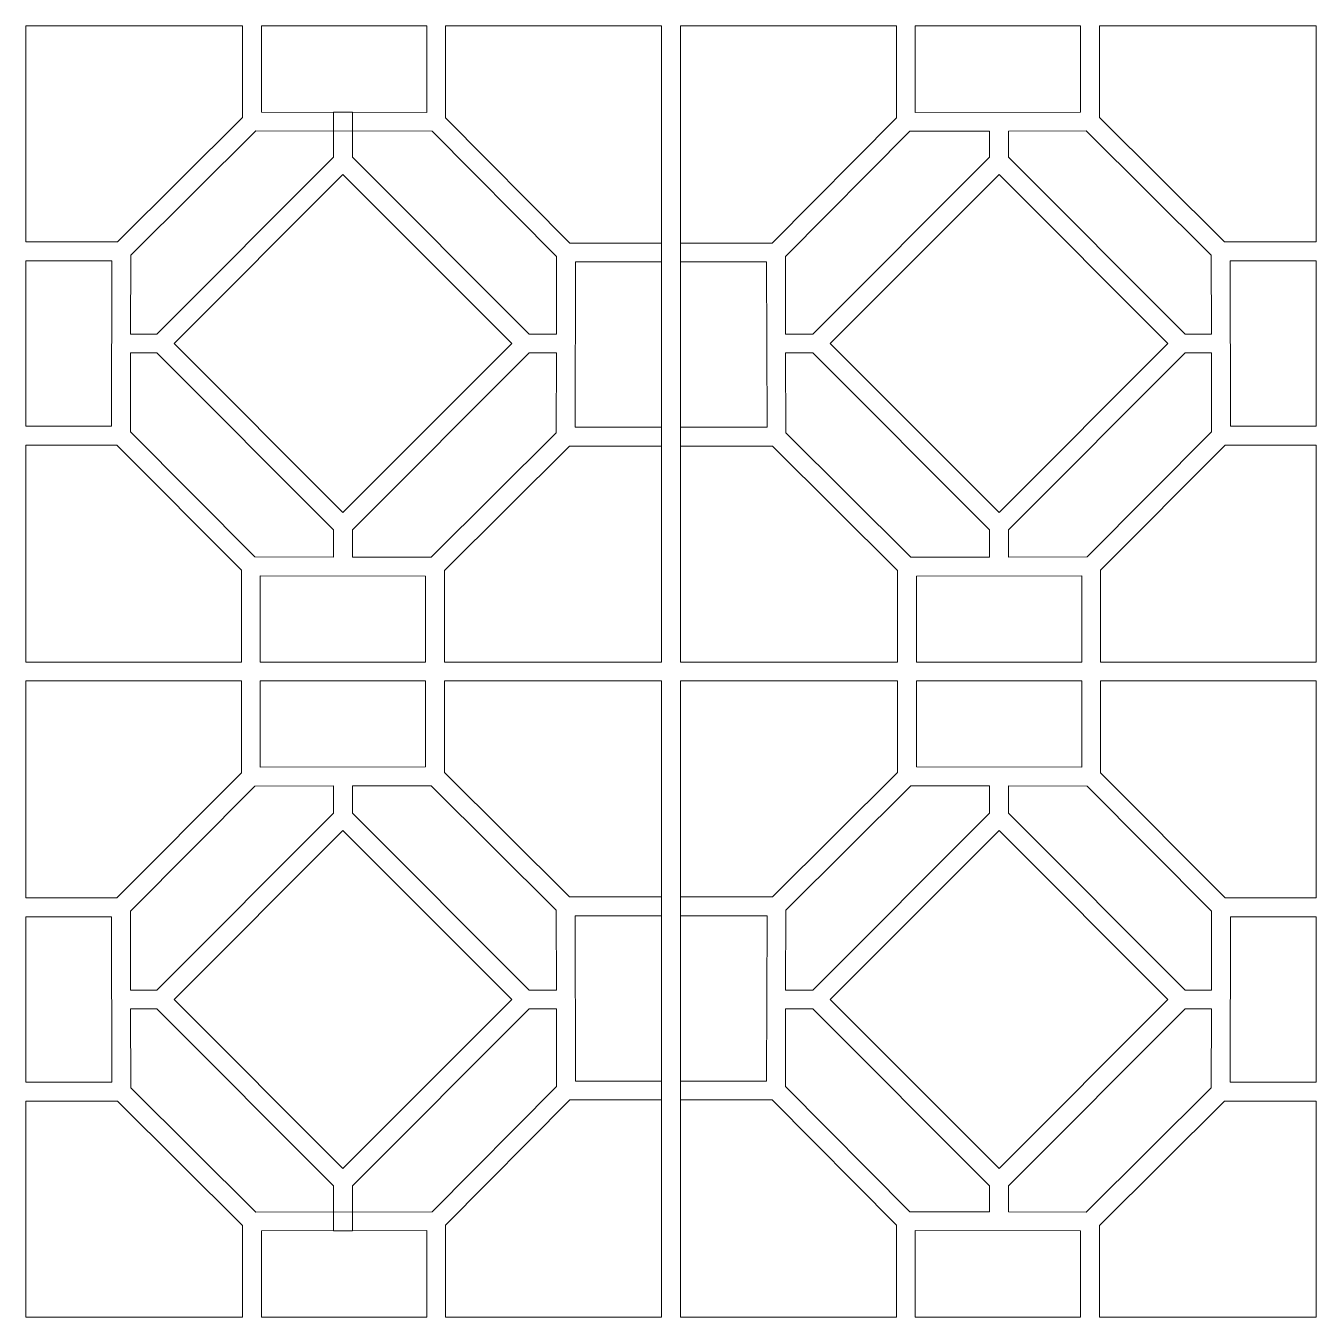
# Model space of a CAD drawing. Header units: centimetres. Extents: x -61 to 61, y -124 to 124.
# Drawn here: x -61.4 to 61.4, y -123.8 to -0.9 of the extents above; entities that cross this region are included whole.
import ezdxf

# ---------------------------------------------------------------- set-up
doc = ezdxf.new("R2010")
doc.units = ezdxf.units.CM
doc.header["$MEASUREMENT"] = 0
doc.layers.add('layer 1', color=7, linetype='Continuous')

msp = doc.modelspace()

# ---------------------------------------------------------------- linework, layer by layer
at = {"layer": 'layer 1', "color": 242, "lineweight": 9}
for points, knots in [([(-61.44927, -21.47594), (-61.44927, -21.47594), (-52.72071, -21.47594), (-52.72071, -21.47594), (-52.72071, -21.47594), (-52.72071, -21.47594), (-40.81061, -9.62593), (-40.81061, -9.62593), (-40.81061, -9.62593), (-40.81061, -9.62593), (-40.81061, -0.90001), (-40.81061, -0.90001)], [0, 0, 0, 0, 0.25, 0.25, 0.25, 0.25, 0.5, 0.5, 0.5, 0.5, 1, 1, 1, 1]), ([(-61.44926, -21.47595), (-61.44926, -21.47595), (-61.44926, -0.90002), (-61.44926, -0.90002), (-61.44926, -0.90002), (-61.44926, -0.90002), (-40.81061, -0.90002), (-40.81061, -0.90002)], [0, 0, 0, 0, 0.333333333, 0.333333333, 0.333333333, 0.333333333, 1, 1, 1, 1]), ([(-39.01765, -0.90002), (-39.01765, -0.90002), (-23.26889, -0.90003), (-23.26889, -0.90003), (-23.26889, -0.90003), (-23.26889, -0.90003), (-23.26889, -9.14355), (-23.26889, -9.14355), (-23.26889, -9.14355), (-23.26889, -9.14355), (-39.01765, -9.1056), (-39.01765, -9.1056), (-39.01765, -9.1056), (-39.01765, -9.1056), (-39.01765, -0.90003), (-39.01765, -0.90003)], [0, 0, 0, 0, 0.2, 0.2, 0.2, 0.2, 0.4, 0.4, 0.4, 0.4, 0.6, 0.6, 0.6, 0.6, 1, 1, 1, 1]), ([(-0.9, -0.90002), (-0.9, -0.90002), (-0.89999, -61.4704), (-0.89999, -61.4704), (-0.89999, -61.4704), (-0.89999, -61.4704), (-21.58093, -61.4704), (-21.58093, -61.4704)], [0, 0, 0, 0, 0.333333333, 0.333333333, 0.333333333, 0.333333333, 1, 1, 1, 1]), ([(-21.47593, -0.90003), (-21.47593, -0.90003), (-21.47593, -9.67085), (-21.47593, -9.67085), (-21.47593, -9.67085), (-21.47593, -9.67085), (-9.62593, -21.58095), (-9.62593, -21.58095), (-9.62593, -21.58095), (-9.62593, -21.58095), (-0.9, -21.58095), (-0.9, -21.58095)], [0, 0, 0, 0, 0.25, 0.25, 0.25, 0.25, 0.5, 0.5, 0.5, 0.5, 1, 1, 1, 1]), ([(0.9, -0.90002), (0.9, -0.90002), (0.89999, -61.4704), (0.89999, -61.4704), (0.89999, -61.4704), (0.89999, -61.4704), (21.58093, -61.4704), (21.58093, -61.4704)], [0, 0, 0, 0, 0.333333333, 0.333333333, 0.333333333, 0.333333333, 1, 1, 1, 1]), ([(21.47593, -0.90003), (21.47593, -0.90003), (21.47593, -9.67085), (21.47593, -9.67085), (21.47593, -9.67085), (21.47593, -9.67085), (9.62593, -21.58095), (9.62593, -21.58095), (9.62593, -21.58095), (9.62593, -21.58095), (0.9, -21.58095), (0.9, -21.58095)], [0, 0, 0, 0, 0.25, 0.25, 0.25, 0.25, 0.5, 0.5, 0.5, 0.5, 1, 1, 1, 1]), ([(39.01765, -0.90002), (39.01765, -0.90002), (23.26889, -0.90003), (23.26889, -0.90003), (23.26889, -0.90003), (23.26889, -0.90003), (23.26889, -9.14355), (23.26889, -9.14355), (23.26889, -9.14355), (23.26889, -9.14355), (39.01765, -9.1056), (39.01765, -9.1056), (39.01765, -9.1056), (39.01765, -9.1056), (39.01765, -0.90003), (39.01765, -0.90003)], [0, 0, 0, 0, 0.2, 0.2, 0.2, 0.2, 0.4, 0.4, 0.4, 0.4, 0.6, 0.6, 0.6, 0.6, 1, 1, 1, 1]), ([(61.44927, -21.47594), (61.44927, -21.47594), (52.72071, -21.47594), (52.72071, -21.47594), (52.72071, -21.47594), (52.72071, -21.47594), (40.81061, -9.62593), (40.81061, -9.62593), (40.81061, -9.62593), (40.81061, -9.62593), (40.81061, -0.90001), (40.81061, -0.90001)], [0, 0, 0, 0, 0.25, 0.25, 0.25, 0.25, 0.5, 0.5, 0.5, 0.5, 1, 1, 1, 1]), ([(61.44926, -21.47595), (61.44926, -21.47595), (61.44926, -0.90002), (61.44926, -0.90002), (61.44926, -0.90002), (61.44926, -0.90002), (40.81061, -0.90002), (40.81061, -0.90002)], [0, 0, 0, 0, 0.333333333, 0.333333333, 0.333333333, 0.333333333, 1, 1, 1, 1]), ([(-30.34574, -13.41033), (-30.34574, -13.41033), (-30.34574, -9.1237), (-30.34574, -9.1237), (-30.34574, -9.1237), (-30.34574, -9.1237), (-32.14574, -9.1237), (-32.14574, -9.1237), (-32.14574, -9.1237), (-32.14574, -9.1237), (-32.14574, -13.41033), (-32.14574, -13.41033)], [0, 0, 0, 0, 0.25, 0.25, 0.25, 0.25, 0.5, 0.5, 0.5, 0.5, 1, 1, 1, 1]), ([(-10.91514, -30.24553), (-10.91514, -30.24553), (-10.89729, -22.84787), (-10.89729, -22.84787), (-10.89729, -22.84787), (-10.89729, -22.84787), (-22.7473, -10.93777), (-22.7473, -10.93777), (-22.7473, -10.93777), (-22.7473, -10.93777), (-39.54369, -10.89729), (-39.54369, -10.89729), (-39.54369, -10.89729), (-39.54369, -10.89729), (-51.45379, -22.74731), (-51.45379, -22.74731), (-51.45379, -22.74731), (-51.45379, -22.74731), (-51.47185, -30.24552), (-51.47185, -30.24552)], [0, 0, 0, 0, 0.166666667, 0.166666667, 0.166666667, 0.166666667, 0.333333333, 0.333333333, 0.333333333, 0.333333333, 0.5, 0.5, 0.5, 0.5, 0.666666667, 0.666666667, 0.666666667, 0.666666667, 1, 1, 1, 1]), ([(10.91514, -30.24553), (10.91514, -30.24553), (10.89729, -22.84787), (10.89729, -22.84787), (10.89729, -22.84787), (10.89729, -22.84787), (22.7473, -10.93777), (22.7473, -10.93777), (22.7473, -10.93777), (22.7473, -10.93777), (30.34574, -10.91946), (30.34574, -10.91946)], [0, 0, 0, 0, 0.25, 0.25, 0.25, 0.25, 0.5, 0.5, 0.5, 0.5, 1, 1, 1, 1]), ([(32.14575, -10.91514), (32.14575, -10.91514), (39.54369, -10.89729), (39.54369, -10.89729), (39.54369, -10.89729), (39.54369, -10.89729), (51.45379, -22.74731), (51.45379, -22.74731), (51.45379, -22.74731), (51.45379, -22.74731), (51.47185, -30.24552), (51.47185, -30.24552)], [0, 0, 0, 0, 0.25, 0.25, 0.25, 0.25, 0.5, 0.5, 0.5, 0.5, 1, 1, 1, 1]), ([(-31.24574, -15.05564), (-31.24574, -15.05564), (-15.15586, -31.14552), (-15.15586, -31.14552), (-15.15586, -31.14552), (-15.15586, -31.14552), (-31.24574, -47.2354), (-31.24574, -47.2354), (-31.24574, -47.2354), (-31.24574, -47.2354), (-47.33562, -31.14552), (-47.33562, -31.14552), (-47.33562, -31.14552), (-47.33562, -31.14552), (-31.24574, -15.05564), (-31.24574, -15.05564)], [0, 0, 0, 0, 0.2, 0.2, 0.2, 0.2, 0.4, 0.4, 0.4, 0.4, 0.6, 0.6, 0.6, 0.6, 1, 1, 1, 1]), ([(31.24574, -15.05564), (31.24574, -15.05564), (15.15586, -31.14552), (15.15586, -31.14552), (15.15586, -31.14552), (15.15586, -31.14552), (31.24574, -47.2354), (31.24574, -47.2354), (31.24574, -47.2354), (31.24574, -47.2354), (47.33562, -31.14552), (47.33562, -31.14552), (47.33562, -31.14552), (47.33562, -31.14552), (31.24574, -15.05564), (31.24574, -15.05564)], [0, 0, 0, 0, 0.2, 0.2, 0.2, 0.2, 0.4, 0.4, 0.4, 0.4, 0.6, 0.6, 0.6, 0.6, 1, 1, 1, 1]), ([(-61.44927, -39.01766), (-61.44927, -39.01766), (-53.28596, -39.01766), (-53.28596, -39.01766), (-53.28596, -39.01766), (-53.28596, -39.01766), (-53.24801, -23.2689), (-53.24801, -23.2689), (-53.24801, -23.2689), (-53.24801, -23.2689), (-61.44926, -23.2689), (-61.44926, -23.2689)], [0, 0, 0, 0, 0.25, 0.25, 0.25, 0.25, 0.5, 0.5, 0.5, 0.5, 1, 1, 1, 1]), ([(61.44927, -39.01766), (61.44927, -39.01766), (53.28596, -39.01766), (53.28596, -39.01766), (53.28596, -39.01766), (53.28596, -39.01766), (53.24801, -23.2689), (53.24801, -23.2689), (53.24801, -23.2689), (53.24801, -23.2689), (61.44926, -23.2689), (61.44926, -23.2689)], [0, 0, 0, 0, 0.25, 0.25, 0.25, 0.25, 0.5, 0.5, 0.5, 0.5, 1, 1, 1, 1]), ([(-0.90001, -23.37391), (-0.90001, -23.37391), (-9.1056, -23.37391), (-9.1056, -23.37391), (-9.1056, -23.37391), (-9.1056, -23.37391), (-9.12546, -39.12267), (-9.12546, -39.12267), (-9.12546, -39.12267), (-9.12546, -39.12267), (-0.9, -39.12267), (-0.9, -39.12267)], [0, 0, 0, 0, 0.25, 0.25, 0.25, 0.25, 0.5, 0.5, 0.5, 0.5, 1, 1, 1, 1]), ([(0.90001, -23.37391), (0.90001, -23.37391), (9.1056, -23.37391), (9.1056, -23.37391), (9.1056, -23.37391), (9.1056, -23.37391), (9.14354, -39.12267), (9.14354, -39.12267), (9.14354, -39.12267), (9.14354, -39.12267), (0.9, -39.12267), (0.9, -39.12267)], [0, 0, 0, 0, 0.25, 0.25, 0.25, 0.25, 0.5, 0.5, 0.5, 0.5, 1, 1, 1, 1]), ([(-53.26482, -30.24552), (-53.26482, -30.24552), (-53.26698, -30.24552), (-53.26698, -30.24552), (-53.26698, -30.24552), (-53.26698, -30.24552), (-53.26698, -31.14121), (-53.26698, -31.14121)], [0, 0, 0, 0, 0.333333333, 0.333333333, 0.333333333, 0.333333333, 1, 1, 1, 1]), ([(53.26482, -30.24552), (53.26482, -30.24552), (53.26698, -30.24552), (53.26698, -30.24552), (53.26698, -30.24552), (53.26698, -30.24552), (53.26698, -31.14121), (53.26698, -31.14121)], [0, 0, 0, 0, 0.333333333, 0.333333333, 0.333333333, 0.333333333, 1, 1, 1, 1]), ([(-51.47618, -32.04552), (-51.47618, -32.04552), (-51.49427, -39.5437), (-51.49427, -39.5437), (-51.49427, -39.5437), (-51.49427, -39.5437), (-39.64425, -51.45379), (-39.64425, -51.45379), (-39.64425, -51.45379), (-39.64425, -51.45379), (-32.14574, -51.47185), (-32.14574, -51.47185)], [0, 0, 0, 0, 0.25, 0.25, 0.25, 0.25, 0.5, 0.5, 0.5, 0.5, 1, 1, 1, 1]), ([(-30.34606, -51.47618), (-30.34606, -51.47618), (-22.84786, -51.49427), (-22.84786, -51.49427), (-22.84786, -51.49427), (-22.84786, -51.49427), (-10.93776, -39.64426), (-10.93776, -39.64426), (-10.93776, -39.64426), (-10.93776, -39.64426), (-10.91946, -32.04553), (-10.91946, -32.04553)], [0, 0, 0, 0, 0.25, 0.25, 0.25, 0.25, 0.5, 0.5, 0.5, 0.5, 1, 1, 1, 1]), ([(30.34606, -51.47618), (30.34606, -51.47618), (22.84786, -51.49427), (22.84786, -51.49427), (22.84786, -51.49427), (22.84786, -51.49427), (10.93776, -39.64426), (10.93776, -39.64426), (10.93776, -39.64426), (10.93776, -39.64426), (10.91946, -32.04553), (10.91946, -32.04553)], [0, 0, 0, 0, 0.25, 0.25, 0.25, 0.25, 0.5, 0.5, 0.5, 0.5, 1, 1, 1, 1]), ([(51.47618, -32.04552), (51.47618, -32.04552), (51.49427, -39.5437), (51.49427, -39.5437), (51.49427, -39.5437), (51.49427, -39.5437), (39.64425, -51.45379), (39.64425, -51.45379), (39.64425, -51.45379), (39.64425, -51.45379), (32.14574, -51.47185), (32.14574, -51.47185)], [0, 0, 0, 0, 0.25, 0.25, 0.25, 0.25, 0.5, 0.5, 0.5, 0.5, 1, 1, 1, 1]), ([(-40.91561, -61.47041), (-40.91561, -61.47041), (-40.91561, -52.72072), (-40.91561, -52.72072), (-40.91561, -52.72072), (-40.91561, -52.72072), (-52.76563, -40.81062), (-52.76563, -40.81062), (-52.76563, -40.81062), (-52.76563, -40.81062), (-61.44927, -40.81062), (-61.44927, -40.81062)], [0, 0, 0, 0, 0.25, 0.25, 0.25, 0.25, 0.5, 0.5, 0.5, 0.5, 1, 1, 1, 1]), ([(-0.90001, -40.91563), (-0.90001, -40.91563), (-9.67084, -40.91563), (-9.67084, -40.91563), (-9.67084, -40.91563), (-9.67084, -40.91563), (-21.58093, -52.76562), (-21.58093, -52.76562), (-21.58093, -52.76562), (-21.58093, -52.76562), (-21.58093, -61.47039), (-21.58093, -61.47039)], [0, 0, 0, 0, 0.25, 0.25, 0.25, 0.25, 0.5, 0.5, 0.5, 0.5, 1, 1, 1, 1]), ([(0.9, -40.91563), (0.9, -40.91563), (9.67084, -40.91563), (9.67084, -40.91563), (9.67084, -40.91563), (9.67084, -40.91563), (21.58093, -52.76562), (21.58093, -52.76562), (21.58093, -52.76562), (21.58093, -52.76562), (21.58093, -61.47039), (21.58093, -61.47039)], [0, 0, 0, 0, 0.25, 0.25, 0.25, 0.25, 0.5, 0.5, 0.5, 0.5, 1, 1, 1, 1]), ([(40.91561, -61.47041), (40.91561, -61.47041), (40.91561, -52.72072), (40.91561, -52.72072), (40.91561, -52.72072), (40.91561, -52.72072), (52.76563, -40.81062), (52.76563, -40.81062), (52.76563, -40.81062), (52.76563, -40.81062), (61.44927, -40.81062), (61.44927, -40.81062)], [0, 0, 0, 0, 0.25, 0.25, 0.25, 0.25, 0.5, 0.5, 0.5, 0.5, 1, 1, 1, 1]), ([(-32.14606, -48.8804), (-32.14606, -48.8804), (-32.14606, -51.47403), (-32.14606, -51.47403), (-32.14606, -51.47403), (-32.14606, -51.47403), (-32.14575, -51.47403), (-32.14575, -51.47403)], [0, 0, 0, 0, 0.333333333, 0.333333333, 0.333333333, 0.333333333, 1, 1, 1, 1]), ([(32.14606, -48.8804), (32.14606, -48.8804), (32.14606, -51.47403), (32.14606, -51.47403), (32.14606, -51.47403), (32.14606, -51.47403), (32.14575, -51.47403), (32.14575, -51.47403)], [0, 0, 0, 0, 0.333333333, 0.333333333, 0.333333333, 0.333333333, 1, 1, 1, 1]), ([(-23.37389, -61.47041), (-23.37389, -61.47041), (-23.37389, -53.28596), (-23.37389, -53.28596), (-23.37389, -53.28596), (-23.37389, -53.28596), (-39.12265, -53.24801), (-39.12265, -53.24801), (-39.12265, -53.24801), (-39.12265, -53.24801), (-39.12265, -61.4704), (-39.12265, -61.4704)], [0, 0, 0, 0, 0.25, 0.25, 0.25, 0.25, 0.5, 0.5, 0.5, 0.5, 1, 1, 1, 1]), ([(23.37389, -61.47041), (23.37389, -61.47041), (23.37389, -53.28596), (23.37389, -53.28596), (23.37389, -53.28596), (23.37389, -53.28596), (39.12265, -53.24801), (39.12265, -53.24801), (39.12265, -53.24801), (39.12265, -53.24801), (39.12265, -61.4704), (39.12265, -61.4704)], [0, 0, 0, 0, 0.25, 0.25, 0.25, 0.25, 0.5, 0.5, 0.5, 0.5, 1, 1, 1, 1]), ([(-40.91561, -63.27043), (-40.91561, -63.27043), (-40.91561, -72.02012), (-40.91561, -72.02012), (-40.91561, -72.02012), (-40.91561, -72.02012), (-52.76563, -83.93022), (-52.76563, -83.93022), (-52.76563, -83.93022), (-52.76563, -83.93022), (-61.44927, -83.93022), (-61.44927, -83.93022)], [0, 0, 0, 0, 0.25, 0.25, 0.25, 0.25, 0.5, 0.5, 0.5, 0.5, 1, 1, 1, 1]), ([(-23.37389, -63.27043), (-23.37389, -63.27043), (-23.37389, -71.45488), (-23.37389, -71.45488), (-23.37389, -71.45488), (-23.37389, -71.45488), (-39.12265, -71.49283), (-39.12265, -71.49283), (-39.12265, -71.49283), (-39.12265, -71.49283), (-39.12265, -63.27044), (-39.12265, -63.27044)], [0, 0, 0, 0, 0.25, 0.25, 0.25, 0.25, 0.5, 0.5, 0.5, 0.5, 1, 1, 1, 1]), ([(-0.9, -123.84082), (-0.9, -123.84082), (-0.89999, -63.27044), (-0.89999, -63.27044), (-0.89999, -63.27044), (-0.89999, -63.27044), (-21.58093, -63.27044), (-21.58093, -63.27044)], [0, 0, 0, 0, 0.333333333, 0.333333333, 0.333333333, 0.333333333, 1, 1, 1, 1]), ([(-0.90001, -83.82521), (-0.90001, -83.82521), (-9.67084, -83.82521), (-9.67084, -83.82521), (-9.67084, -83.82521), (-9.67084, -83.82521), (-21.58093, -71.97522), (-21.58093, -71.97522), (-21.58093, -71.97522), (-21.58093, -71.97522), (-21.58093, -63.27045), (-21.58093, -63.27045)], [0, 0, 0, 0, 0.25, 0.25, 0.25, 0.25, 0.5, 0.5, 0.5, 0.5, 1, 1, 1, 1]), ([(0.9, -123.84082), (0.9, -123.84082), (0.89999, -63.27044), (0.89999, -63.27044), (0.89999, -63.27044), (0.89999, -63.27044), (21.58093, -63.27044), (21.58093, -63.27044)], [0, 0, 0, 0, 0.333333333, 0.333333333, 0.333333333, 0.333333333, 1, 1, 1, 1]), ([(0.9, -83.82521), (0.9, -83.82521), (9.67084, -83.82521), (9.67084, -83.82521), (9.67084, -83.82521), (9.67084, -83.82521), (21.58093, -71.97522), (21.58093, -71.97522), (21.58093, -71.97522), (21.58093, -71.97522), (21.58093, -63.27045), (21.58093, -63.27045)], [0, 0, 0, 0, 0.25, 0.25, 0.25, 0.25, 0.5, 0.5, 0.5, 0.5, 1, 1, 1, 1]), ([(23.37389, -63.27043), (23.37389, -63.27043), (23.37389, -71.45488), (23.37389, -71.45488), (23.37389, -71.45488), (23.37389, -71.45488), (39.12265, -71.49283), (39.12265, -71.49283), (39.12265, -71.49283), (39.12265, -71.49283), (39.12265, -63.27044), (39.12265, -63.27044)], [0, 0, 0, 0, 0.25, 0.25, 0.25, 0.25, 0.5, 0.5, 0.5, 0.5, 1, 1, 1, 1]), ([(40.91561, -63.27043), (40.91561, -63.27043), (40.91561, -72.02012), (40.91561, -72.02012), (40.91561, -72.02012), (40.91561, -72.02012), (52.76563, -83.93022), (52.76563, -83.93022), (52.76563, -83.93022), (52.76563, -83.93022), (61.44927, -83.93022), (61.44927, -83.93022)], [0, 0, 0, 0, 0.25, 0.25, 0.25, 0.25, 0.5, 0.5, 0.5, 0.5, 1, 1, 1, 1]), ([(-51.47618, -92.69532), (-51.47618, -92.69532), (-51.49427, -85.19714), (-51.49427, -85.19714), (-51.49427, -85.19714), (-51.49427, -85.19714), (-39.64425, -73.28705), (-39.64425, -73.28705), (-39.64425, -73.28705), (-39.64425, -73.28705), (-32.14574, -73.26899), (-32.14574, -73.26899)], [0, 0, 0, 0, 0.25, 0.25, 0.25, 0.25, 0.5, 0.5, 0.5, 0.5, 1, 1, 1, 1]), ([(-32.14606, -75.86044), (-32.14606, -75.86044), (-32.14606, -73.26681), (-32.14606, -73.26681), (-32.14606, -73.26681), (-32.14606, -73.26681), (-32.14575, -73.26681), (-32.14575, -73.26681)], [0, 0, 0, 0, 0.333333333, 0.333333333, 0.333333333, 0.333333333, 1, 1, 1, 1]), ([(-30.34606, -73.26466), (-30.34606, -73.26466), (-22.84786, -73.24657), (-22.84786, -73.24657), (-22.84786, -73.24657), (-22.84786, -73.24657), (-10.93776, -85.09658), (-10.93776, -85.09658), (-10.93776, -85.09658), (-10.93776, -85.09658), (-10.91946, -92.69531), (-10.91946, -92.69531)], [0, 0, 0, 0, 0.25, 0.25, 0.25, 0.25, 0.5, 0.5, 0.5, 0.5, 1, 1, 1, 1]), ([(30.34606, -73.26466), (30.34606, -73.26466), (22.84786, -73.24657), (22.84786, -73.24657), (22.84786, -73.24657), (22.84786, -73.24657), (10.93776, -85.09658), (10.93776, -85.09658), (10.93776, -85.09658), (10.93776, -85.09658), (10.91946, -92.69531), (10.91946, -92.69531)], [0, 0, 0, 0, 0.25, 0.25, 0.25, 0.25, 0.5, 0.5, 0.5, 0.5, 1, 1, 1, 1]), ([(51.47618, -92.69532), (51.47618, -92.69532), (51.49427, -85.19714), (51.49427, -85.19714), (51.49427, -85.19714), (51.49427, -85.19714), (39.64425, -73.28705), (39.64425, -73.28705), (39.64425, -73.28705), (39.64425, -73.28705), (32.14574, -73.26899), (32.14574, -73.26899)], [0, 0, 0, 0, 0.25, 0.25, 0.25, 0.25, 0.5, 0.5, 0.5, 0.5, 1, 1, 1, 1]), ([(32.14606, -75.86044), (32.14606, -75.86044), (32.14606, -73.26681), (32.14606, -73.26681), (32.14606, -73.26681), (32.14606, -73.26681), (32.14575, -73.26681), (32.14575, -73.26681)], [0, 0, 0, 0, 0.333333333, 0.333333333, 0.333333333, 0.333333333, 1, 1, 1, 1]), ([(-31.24574, -109.6852), (-31.24574, -109.6852), (-15.15586, -93.59532), (-15.15586, -93.59532), (-15.15586, -93.59532), (-15.15586, -93.59532), (-31.24574, -77.50544), (-31.24574, -77.50544), (-31.24574, -77.50544), (-31.24574, -77.50544), (-47.33562, -93.59532), (-47.33562, -93.59532), (-47.33562, -93.59532), (-47.33562, -93.59532), (-31.24574, -109.6852), (-31.24574, -109.6852)], [0, 0, 0, 0, 0.2, 0.2, 0.2, 0.2, 0.4, 0.4, 0.4, 0.4, 0.6, 0.6, 0.6, 0.6, 1, 1, 1, 1]), ([(31.24574, -109.6852), (31.24574, -109.6852), (15.15586, -93.59532), (15.15586, -93.59532), (15.15586, -93.59532), (15.15586, -93.59532), (31.24574, -77.50544), (31.24574, -77.50544), (31.24574, -77.50544), (31.24574, -77.50544), (47.33562, -93.59532), (47.33562, -93.59532), (47.33562, -93.59532), (47.33562, -93.59532), (31.24574, -109.6852), (31.24574, -109.6852)], [0, 0, 0, 0, 0.2, 0.2, 0.2, 0.2, 0.4, 0.4, 0.4, 0.4, 0.6, 0.6, 0.6, 0.6, 1, 1, 1, 1]), ([(-61.44927, -85.72318), (-61.44927, -85.72318), (-53.28596, -85.72318), (-53.28596, -85.72318), (-53.28596, -85.72318), (-53.28596, -85.72318), (-53.24801, -101.47194), (-53.24801, -101.47194), (-53.24801, -101.47194), (-53.24801, -101.47194), (-61.44926, -101.47194), (-61.44926, -101.47194)], [0, 0, 0, 0, 0.25, 0.25, 0.25, 0.25, 0.5, 0.5, 0.5, 0.5, 1, 1, 1, 1]), ([(-0.90001, -101.36693), (-0.90001, -101.36693), (-9.1056, -101.36693), (-9.1056, -101.36693), (-9.1056, -101.36693), (-9.1056, -101.36693), (-9.12457, -85.61817), (-9.12457, -85.61817), (-9.12457, -85.61817), (-9.12457, -85.61817), (-0.9, -85.61817), (-0.9, -85.61817)], [0, 0, 0, 0, 0.25, 0.25, 0.25, 0.25, 0.5, 0.5, 0.5, 0.5, 1, 1, 1, 1]), ([(0.90001, -101.36693), (0.90001, -101.36693), (9.1056, -101.36693), (9.1056, -101.36693), (9.1056, -101.36693), (9.1056, -101.36693), (9.14354, -85.61817), (9.14354, -85.61817), (9.14354, -85.61817), (9.14354, -85.61817), (0.9, -85.61817), (0.9, -85.61817)], [0, 0, 0, 0, 0.25, 0.25, 0.25, 0.25, 0.5, 0.5, 0.5, 0.5, 1, 1, 1, 1]), ([(61.44927, -85.72318), (61.44927, -85.72318), (53.28596, -85.72318), (53.28596, -85.72318), (53.28596, -85.72318), (53.28596, -85.72318), (53.24801, -101.47194), (53.24801, -101.47194), (53.24801, -101.47194), (53.24801, -101.47194), (61.44926, -101.47194), (61.44926, -101.47194)], [0, 0, 0, 0, 0.25, 0.25, 0.25, 0.25, 0.5, 0.5, 0.5, 0.5, 1, 1, 1, 1]), ([(-53.26482, -94.49532), (-53.26482, -94.49532), (-53.26698, -94.49532), (-53.26698, -94.49532), (-53.26698, -94.49532), (-53.26698, -94.49532), (-53.26698, -93.59963), (-53.26698, -93.59963)], [0, 0, 0, 0, 0.333333333, 0.333333333, 0.333333333, 0.333333333, 1, 1, 1, 1]), ([(-10.91514, -94.49531), (-10.91514, -94.49531), (-10.89729, -101.89297), (-10.89729, -101.89297), (-10.89729, -101.89297), (-10.89729, -101.89297), (-22.7473, -113.80307), (-22.7473, -113.80307), (-22.7473, -113.80307), (-22.7473, -113.80307), (-39.54369, -113.84355), (-39.54369, -113.84355), (-39.54369, -113.84355), (-39.54369, -113.84355), (-51.45379, -101.99353), (-51.45379, -101.99353), (-51.45379, -101.99353), (-51.45379, -101.99353), (-51.47185, -94.49532), (-51.47185, -94.49532)], [0, 0, 0, 0, 0.166666667, 0.166666667, 0.166666667, 0.166666667, 0.333333333, 0.333333333, 0.333333333, 0.333333333, 0.5, 0.5, 0.5, 0.5, 0.666666667, 0.666666667, 0.666666667, 0.666666667, 1, 1, 1, 1]), ([(10.91514, -94.49531), (10.91514, -94.49531), (10.89729, -101.89297), (10.89729, -101.89297), (10.89729, -101.89297), (10.89729, -101.89297), (22.7473, -113.80307), (22.7473, -113.80307), (22.7473, -113.80307), (22.7473, -113.80307), (30.34574, -113.82138), (30.34574, -113.82138)], [0, 0, 0, 0, 0.25, 0.25, 0.25, 0.25, 0.5, 0.5, 0.5, 0.5, 1, 1, 1, 1]), ([(32.14575, -113.8257), (32.14575, -113.8257), (39.54369, -113.84355), (39.54369, -113.84355), (39.54369, -113.84355), (39.54369, -113.84355), (51.45379, -101.99353), (51.45379, -101.99353), (51.45379, -101.99353), (51.45379, -101.99353), (51.47185, -94.49532), (51.47185, -94.49532)], [0, 0, 0, 0, 0.25, 0.25, 0.25, 0.25, 0.5, 0.5, 0.5, 0.5, 1, 1, 1, 1]), ([(53.26482, -94.49532), (53.26482, -94.49532), (53.26698, -94.49532), (53.26698, -94.49532), (53.26698, -94.49532), (53.26698, -94.49532), (53.26698, -93.59963), (53.26698, -93.59963)], [0, 0, 0, 0, 0.333333333, 0.333333333, 0.333333333, 0.333333333, 1, 1, 1, 1]), ([(-61.44927, -103.2649), (-61.44927, -103.2649), (-52.72071, -103.2649), (-52.72071, -103.2649), (-52.72071, -103.2649), (-52.72071, -103.2649), (-40.81061, -115.11491), (-40.81061, -115.11491), (-40.81061, -115.11491), (-40.81061, -115.11491), (-40.81061, -123.84083), (-40.81061, -123.84083)], [0, 0, 0, 0, 0.25, 0.25, 0.25, 0.25, 0.5, 0.5, 0.5, 0.5, 1, 1, 1, 1]), ([(-61.44926, -103.26489), (-61.44926, -103.26489), (-61.44926, -123.84082), (-61.44926, -123.84082), (-61.44926, -123.84082), (-61.44926, -123.84082), (-40.81061, -123.84082), (-40.81061, -123.84082)], [0, 0, 0, 0, 0.333333333, 0.333333333, 0.333333333, 0.333333333, 1, 1, 1, 1]), ([(-21.47593, -123.84081), (-21.47593, -123.84081), (-21.47593, -115.06999), (-21.47593, -115.06999), (-21.47593, -115.06999), (-21.47593, -115.06999), (-9.62593, -103.15989), (-9.62593, -103.15989), (-9.62593, -103.15989), (-9.62593, -103.15989), (-0.9, -103.15989), (-0.9, -103.15989)], [0, 0, 0, 0, 0.25, 0.25, 0.25, 0.25, 0.5, 0.5, 0.5, 0.5, 1, 1, 1, 1]), ([(21.47593, -123.84081), (21.47593, -123.84081), (21.47593, -115.06999), (21.47593, -115.06999), (21.47593, -115.06999), (21.47593, -115.06999), (9.62593, -103.15989), (9.62593, -103.15989), (9.62593, -103.15989), (9.62593, -103.15989), (0.9, -103.15989), (0.9, -103.15989)], [0, 0, 0, 0, 0.25, 0.25, 0.25, 0.25, 0.5, 0.5, 0.5, 0.5, 1, 1, 1, 1]), ([(61.44926, -103.26489), (61.44926, -103.26489), (61.44926, -123.84082), (61.44926, -123.84082), (61.44926, -123.84082), (61.44926, -123.84082), (40.81061, -123.84082), (40.81061, -123.84082)], [0, 0, 0, 0, 0.333333333, 0.333333333, 0.333333333, 0.333333333, 1, 1, 1, 1]), ([(61.44927, -103.2649), (61.44927, -103.2649), (52.72071, -103.2649), (52.72071, -103.2649), (52.72071, -103.2649), (52.72071, -103.2649), (40.81061, -115.11491), (40.81061, -115.11491), (40.81061, -115.11491), (40.81061, -115.11491), (40.81061, -123.84083), (40.81061, -123.84083)], [0, 0, 0, 0, 0.25, 0.25, 0.25, 0.25, 0.5, 0.5, 0.5, 0.5, 1, 1, 1, 1]), ([(-30.34574, -111.33051), (-30.34574, -111.33051), (-30.34574, -115.61714), (-30.34574, -115.61714), (-30.34574, -115.61714), (-30.34574, -115.61714), (-32.14574, -115.61714), (-32.14574, -115.61714), (-32.14574, -115.61714), (-32.14574, -115.61714), (-32.14574, -111.33051), (-32.14574, -111.33051)], [0, 0, 0, 0, 0.25, 0.25, 0.25, 0.25, 0.5, 0.5, 0.5, 0.5, 1, 1, 1, 1]), ([(-39.01765, -123.84082), (-39.01765, -123.84082), (-23.26889, -123.84081), (-23.26889, -123.84081), (-23.26889, -123.84081), (-23.26889, -123.84081), (-23.26889, -115.59729), (-23.26889, -115.59729), (-23.26889, -115.59729), (-23.26889, -115.59729), (-39.01765, -115.63524), (-39.01765, -115.63524), (-39.01765, -115.63524), (-39.01765, -115.63524), (-39.01765, -123.84081), (-39.01765, -123.84081)], [0, 0, 0, 0, 0.2, 0.2, 0.2, 0.2, 0.4, 0.4, 0.4, 0.4, 0.6, 0.6, 0.6, 0.6, 1, 1, 1, 1]), ([(39.01765, -123.84082), (39.01765, -123.84082), (23.26889, -123.84081), (23.26889, -123.84081), (23.26889, -123.84081), (23.26889, -123.84081), (23.26889, -115.59729), (23.26889, -115.59729), (23.26889, -115.59729), (23.26889, -115.59729), (39.01765, -115.63524), (39.01765, -115.63524), (39.01765, -115.63524), (39.01765, -115.63524), (39.01765, -123.84081), (39.01765, -123.84081)], [0, 0, 0, 0, 0.2, 0.2, 0.2, 0.2, 0.4, 0.4, 0.4, 0.4, 0.6, 0.6, 0.6, 0.6, 1, 1, 1, 1])]:
    msp.add_open_spline(points, degree=3, knots=knots, dxfattribs=at)
for points in [[(-21.47593, -0.90002), (-21.47593, -0.90002), (-0.9, -0.90002), (-0.9, -0.90002)], [(21.47593, -0.90002), (21.47593, -0.90002), (0.9, -0.90002), (0.9, -0.90002)], [(30.34574, -13.41033), (30.34574, -13.41033), (30.34574, -10.91945), (30.34574, -10.91945)], [(32.14574, -10.91514), (32.14574, -10.91514), (32.14574, -13.41033), (32.14574, -13.41033)], [(-32.14575, -13.41033), (-32.14575, -13.41033), (-48.98094, -30.24552), (-48.98094, -30.24552)], [(-13.51055, -30.24551), (-13.51055, -30.24551), (-30.34575, -13.41032), (-30.34575, -13.41032)], [(13.51055, -30.24551), (13.51055, -30.24551), (30.34575, -13.41032), (30.34575, -13.41032)], [(32.14575, -13.41033), (32.14575, -13.41033), (48.98094, -30.24552), (48.98094, -30.24552)], [(-61.44926, -39.01766), (-61.44926, -39.01766), (-61.44926, -23.2689), (-61.44926, -23.2689)], [(61.44926, -39.01766), (61.44926, -39.01766), (61.44926, -23.2689), (61.44926, -23.2689)], [(-48.98095, -30.24552), (-48.98095, -30.24552), (-51.47185, -30.24552), (-51.47185, -30.24552)], [(-10.91634, -30.24552), (-10.91634, -30.24552), (-13.51055, -30.24552), (-13.51055, -30.24552)], [(10.91634, -30.24552), (10.91634, -30.24552), (13.51055, -30.24552), (13.51055, -30.24552)], [(48.98095, -30.24552), (48.98095, -30.24552), (51.47185, -30.24552), (51.47185, -30.24552)], [(-51.47618, -32.04552), (-51.47618, -32.04552), (-48.98094, -32.04552), (-48.98094, -32.04552)], [(-48.98094, -32.04551), (-48.98094, -32.04551), (-32.14575, -48.88071), (-32.14575, -48.88071)], [(-30.34608, -48.88105), (-30.34608, -48.88105), (-13.51055, -32.04552), (-13.51055, -32.04552)], [(-13.51054, -32.04552), (-13.51054, -32.04552), (-10.91946, -32.04552), (-10.91946, -32.04552)], [(13.51054, -32.04552), (13.51054, -32.04552), (10.91946, -32.04552), (10.91946, -32.04552)], [(30.34608, -48.88105), (30.34608, -48.88105), (13.51055, -32.04552), (13.51055, -32.04552)], [(48.98094, -32.04551), (48.98094, -32.04551), (32.14575, -48.88071), (32.14575, -48.88071)], [(51.47618, -32.04552), (51.47618, -32.04552), (48.98094, -32.04552), (48.98094, -32.04552)], [(-61.44926, -61.47042), (-61.44926, -61.47042), (-61.44926, -40.81062), (-61.44926, -40.81062)], [(61.44926, -61.47042), (61.44926, -61.47042), (61.44926, -40.81062), (61.44926, -40.81062)], [(-30.34606, -51.47403), (-30.34606, -51.47403), (-30.34606, -48.88104), (-30.34606, -48.88104)], [(30.34606, -51.47403), (30.34606, -51.47403), (30.34606, -48.88104), (30.34606, -48.88104)], [(-40.91561, -61.4704), (-40.91561, -61.4704), (-61.44926, -61.4704), (-61.44926, -61.4704)], [(-23.37389, -61.4704), (-23.37389, -61.4704), (-39.12266, -61.4704), (-39.12266, -61.4704)], [(23.37389, -61.4704), (23.37389, -61.4704), (39.12266, -61.4704), (39.12266, -61.4704)], [(40.91561, -61.4704), (40.91561, -61.4704), (61.44926, -61.4704), (61.44926, -61.4704)], [(-61.44926, -63.27042), (-61.44926, -63.27042), (-61.44926, -83.93022), (-61.44926, -83.93022)], [(-40.91561, -63.27044), (-40.91561, -63.27044), (-61.44926, -63.27044), (-61.44926, -63.27044)], [(-23.37389, -63.27044), (-23.37389, -63.27044), (-39.12266, -63.27044), (-39.12266, -63.27044)], [(23.37389, -63.27044), (23.37389, -63.27044), (39.12266, -63.27044), (39.12266, -63.27044)], [(40.91561, -63.27044), (40.91561, -63.27044), (61.44926, -63.27044), (61.44926, -63.27044)], [(61.44926, -63.27042), (61.44926, -63.27042), (61.44926, -83.93022), (61.44926, -83.93022)], [(-30.34606, -73.26681), (-30.34606, -73.26681), (-30.34606, -75.8598), (-30.34606, -75.8598)], [(30.34606, -73.26681), (30.34606, -73.26681), (30.34606, -75.8598), (30.34606, -75.8598)], [(-48.98094, -92.69533), (-48.98094, -92.69533), (-32.14575, -75.86013), (-32.14575, -75.86013)], [(-30.34608, -75.85979), (-30.34608, -75.85979), (-13.51055, -92.69532), (-13.51055, -92.69532)], [(30.34608, -75.85979), (30.34608, -75.85979), (13.51055, -92.69532), (13.51055, -92.69532)], [(48.98094, -92.69533), (48.98094, -92.69533), (32.14575, -75.86013), (32.14575, -75.86013)], [(-61.44926, -85.72318), (-61.44926, -85.72318), (-61.44926, -101.47194), (-61.44926, -101.47194)], [(61.44926, -85.72318), (61.44926, -85.72318), (61.44926, -101.47194), (61.44926, -101.47194)], [(-51.47618, -92.69532), (-51.47618, -92.69532), (-48.98094, -92.69532), (-48.98094, -92.69532)], [(-13.51054, -92.69532), (-13.51054, -92.69532), (-10.91946, -92.69532), (-10.91946, -92.69532)], [(13.51054, -92.69532), (13.51054, -92.69532), (10.91946, -92.69532), (10.91946, -92.69532)], [(51.47618, -92.69532), (51.47618, -92.69532), (48.98094, -92.69532), (48.98094, -92.69532)], [(-48.98095, -94.49532), (-48.98095, -94.49532), (-51.47185, -94.49532), (-51.47185, -94.49532)], [(-32.14575, -111.33051), (-32.14575, -111.33051), (-48.98094, -94.49532), (-48.98094, -94.49532)], [(-13.51055, -94.49533), (-13.51055, -94.49533), (-30.34575, -111.33052), (-30.34575, -111.33052)], [(-10.91634, -94.49532), (-10.91634, -94.49532), (-13.51055, -94.49532), (-13.51055, -94.49532)], [(10.91634, -94.49532), (10.91634, -94.49532), (13.51055, -94.49532), (13.51055, -94.49532)], [(13.51055, -94.49533), (13.51055, -94.49533), (30.34575, -111.33052), (30.34575, -111.33052)], [(32.14575, -111.33051), (32.14575, -111.33051), (48.98094, -94.49532), (48.98094, -94.49532)], [(48.98095, -94.49532), (48.98095, -94.49532), (51.47185, -94.49532), (51.47185, -94.49532)], [(30.34574, -111.33051), (30.34574, -111.33051), (30.34574, -113.82139), (30.34574, -113.82139)], [(32.14574, -113.8257), (32.14574, -113.8257), (32.14574, -111.33051), (32.14574, -111.33051)], [(-21.47593, -123.84082), (-21.47593, -123.84082), (-0.9, -123.84082), (-0.9, -123.84082)], [(21.47593, -123.84082), (21.47593, -123.84082), (0.9, -123.84082), (0.9, -123.84082)]]:
    msp.add_open_spline(points, degree=3, dxfattribs=at)

doc.saveas('drawing.dxf')
